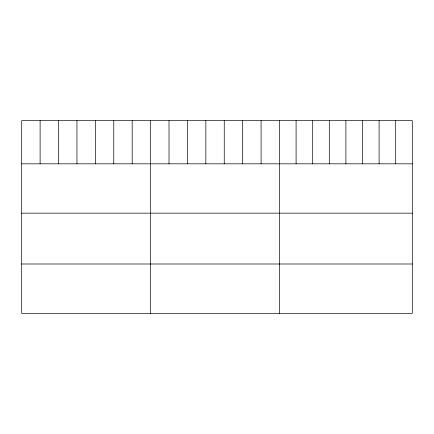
<?xml version="1.0" encoding="UTF-8"?>
<svg xmlns="http://www.w3.org/2000/svg" width="434" height="434" viewBox="0 0 434 434"><rect width="100%" height="100%" fill="white"/><g stroke="black" fill="none" stroke-linecap="round" stroke-linejoin="round"><path stroke-width="0.65" d="M412.3 163.824L412.3 313.332L21.7 313.332L21.7 120.668L412.3 120.668L412.3 163.824L21.7 163.824M21.7 213.165L412.3 213.165M21.7 263.997L412.3 263.997M395.7 120.668L395.7 163.824M379.099 120.668L379.099 163.824M362.499 120.668L362.499 163.824M345.898 120.668L345.898 163.824M329.298 120.668L329.298 163.824M312.697 120.668L312.697 163.824M296.096 120.668L296.096 163.824M279.496 120.668L279.496 313.332M261.084 120.668L261.084 163.824M242.666 120.668L242.666 163.824M224.253 120.668L224.253 163.824M205.841 120.668L205.841 163.824M187.428 120.668L187.428 163.824M169.01 120.668L169.01 163.824M150.598 120.668L150.598 313.332M132.186 120.668L132.186 163.824M113.768 120.668L113.768 163.824M95.355 120.668L95.355 163.824M76.943 120.668L76.943 163.824M58.53 120.668L58.53 163.824M40.112 120.668L40.112 163.824"/></g></svg>
